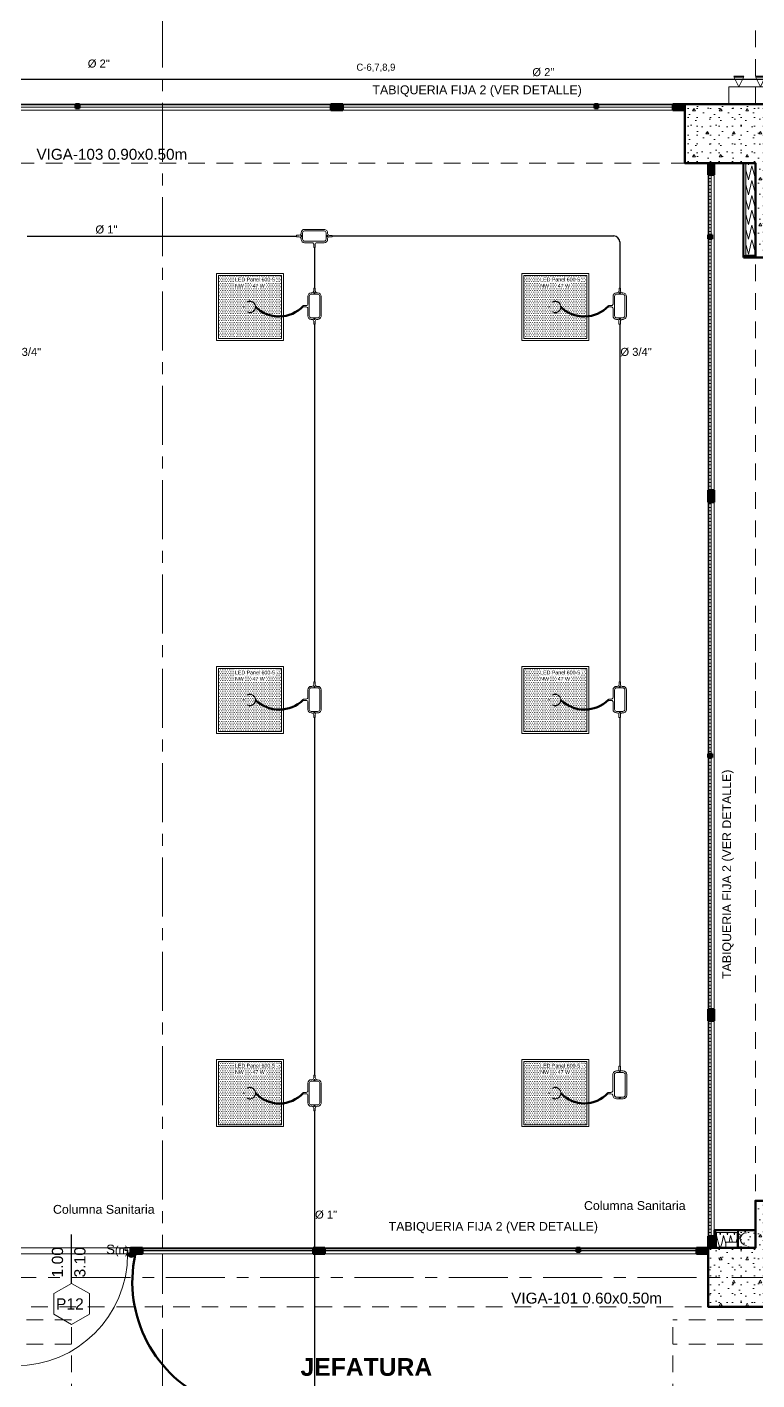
# Model space of a CAD drawing. Header units: inches. Extents: x -38 to 5698, y -33 to 92.
# Drawn here: x 315.39 to 321.58, y 6.58 to 18.05 of the extents above; entities that cross this region are included whole.
import ezdxf
from ezdxf.lldxf.tags import DXFTag

# ---------------------------------------------------------------- set-up
doc = ezdxf.new("R2010")
doc.units = ezdxf.units.IN
doc.header["$MEASUREMENT"] = 0
doc.set_wipeout_variables(frame=1)
for name, pattern in [('CONTINUA', [0]), ('DASHED', [0.75, 0.5, -0.25]), ('Hidden Line', [0.195611, 0.141111, -0.0545]), ('Línea Oculta', [0.195611, 0.141111, -0.0545]), ('Punto & Raya', [0.65, 0.5, -0.075, 0, -0.075]), ('Rayas', [0.282222, 0.141111, -0.141111]), ('Wipeout_Contour', [1, 0, -1])]:
    doc.linetypes.add(name, pattern=pattern)
for name, color, linetype, lineweight in [('00 IE CKTO ILUMINACION', 3, 'Continuous', 50), ('00 IE CKTO TOMAS', 111, 'Rayas', 18), ('00_IE_Luminarias', 6, 'Continuous', 30), ('ALUMBRADO_CONDUIT', 30, 'CONDUIT1', 30), ('Bancas', 1, 'Continuous', 13), ('Cable Alumbrado', 150, 'Continuous', 30), ('CABLEADO EXT.', 3, 'PVCSUBT', 30), ('Luminarias', 5, 'Continuous', 20), ('pulsador', 4, 'Continuous', 40), ('Simb_Alumbrado', 140, 'CONTINUA', 30)]:
    doc.layers.add(name, color=color, linetype=linetype, lineweight=lineweight)
for name, color, linetype in [('02 _ ARQ _ ALB _ Ejes Generales', 7, 'Continuous'), ('02 _ ARQ _ ALB _ Muros Interiores', 7, 'Continuous'), ('02 _ ARQ _ ZON _ Espacio.3D', 7, 'Continuous'), ('08 _ STR _ EXT _ 06 Columnas', 7, 'Continuous'), ('08 _ STR _ EXT _ 08 Placas Inclinadas', 7, 'Continuous'), ('08 _ STR _ EXT _ 09 Vigas', 7, 'Continuous'), ('1TEXT', 8, 'Continuous'), ('Acabado - Muros', 7, 'Continuous'), ('Estructura - 04 MURO', 7, 'Continuous'), ('Estructura - Carga', 7, 'Continuous'), ('Marcador - Secciones', 251, 'Continuous'), ('MEP - HVAC', 7, 'Continuous'), ('Notas - Etiquetas', 251, 'Continuous')]:
    doc.layers.add(name, color=color, linetype=linetype)
doc.styles.add('Annotative', font='arial.ttf')
doc.styles.add('Arial', font='arial.ttf')
doc.styles.add('Estilo_Generado_1', font='swisseb.ttf')
doc.styles.add('Estilo_Generado_4', font='swisse.ttf')
doc.styles.add('{18b73a54-fa43-428c-adcb-c1c7bbdf2c84}', font='Simplex.shx')
tags = doc.linetypes.add('CONDUIT', pattern='A,1.5,-0.210535,["con",{18b73a54-fa43-428c-adcb-c1c7bbdf2c84},S=0.2,R=0,X=0,Y=-0.065594],-0.702384', length=2.412919).pattern_tags.tags
tags[6] = DXFTag(74, 10)
tags = doc.linetypes.add('CONDUIT1', pattern='A,1,-0.19772,["con",{18b73a54-fa43-428c-adcb-c1c7bbdf2c84},S=0.2,R=0,X=0,Y=-0.065594],-0.593642', length=1.791362).pattern_tags.tags
tags[6] = DXFTag(74, 10)
tags = doc.linetypes.add('PVCSUBT', pattern='A,0.6,-0.3,0.6,-0.075691,["PVC",Standard,S=0.2,R=0,X=0,Y=-0.093724],-0.621005', length=2.196696).pattern_tags.tags
tags[10] = DXFTag(74, 10)
pattern_1 = [(0, (277.50004, 6e-09), (0, 0.3897114), [0.024375, -0.200625]), (0, (277.61254, 0.19486), (0, 0.3897114), [0.024375, -0.200625]), (60, (277.50004, 6e-09), (-0.3375, 0.1948557), [0.024375, -0.200625]), (60, (277.72504, 6e-09), (-0.3375, 0.1948557), [0.024375, -0.200625]), (120, (277.5244, 6e-09), (0.3375, 0.1948557), [0.024375, -0.200625]), (120, (277.7494, 6e-09), (0.3375, 0.1948557), [0.024375, -0.200625]), (0, (277.50004, 0.0375), (0, 0.075), [0, -0.075, 0, -0.1125]), (45, (277.53754, 0.0375), (-0.05303301, 0.05303301), [0, -0.05625, 0, -0.09375])]
pattern_2 = [(0, (277.500038, 6e-09), (0, 0.030000001), [])]

# ---------------------------------------------------------------- blocks, each defined once
blk = doc.blocks.new('*X333', base_point=(2412.177, 0))
at = {"layer": 'Estructura - 04 MURO', "color": 9, "linetype": 'Continuous', "lineweight": 5}
for p, q in [((2456.17, 16.2), (2456.186, 16.139)), ((2456.193, 16.146), (2456.206, 16.2)), ((2456.23, 16.2), (2456.234, 16.186))]:
    blk.add_line(p, q, dxfattribs=at)
blk = doc.blocks.new('*X334', base_point=(2412.177, 0))
at = {"layer": 'Estructura - 04 MURO', "color": 9, "linetype": 'Continuous', "lineweight": 5}
for p, q in [((2456.234, 16.186), (2456.247, 16.136)), ((2456.186, 16.139), (2456.189, 16.128)), ((2456.189, 16.128), (2456.193, 16.146)), ((2456.217, 16.122), (2456.218, 16.12)), ((2456.217, 16.12), (2456.217, 16.122))]:
    blk.add_line(p, q, dxfattribs=at)
blk = doc.blocks.new('*X335', base_point=(2412.177, 0))
at = {"layer": 'Estructura - 04 MURO', "color": 9, "linetype": 'Continuous', "lineweight": 5}
for p, q in [((2456.185, 16.9), (2456.189, 16.884)), ((2456.189, 16.884), (2456.193, 16.9)), ((2456.189, 16.758), (2456.217, 16.878)), ((2456.217, 16.878), (2456.247, 16.766)), ((2456.245, 16.9), (2456.247, 16.892)), ((2456.167, 16.841), (2456.189, 16.758)), ((2456.189, 16.632), (2456.217, 16.752)), ((2456.217, 16.752), (2456.247, 16.64)), ((2456.167, 16.715), (2456.189, 16.632)), ((2456.167, 16.589), (2456.189, 16.506)), ((2456.189, 16.506), (2456.217, 16.626)), ((2456.217, 16.626), (2456.247, 16.514)), ((2456.167, 16.463), (2456.189, 16.38)), ((2456.189, 16.38), (2456.217, 16.5)), ((2456.217, 16.5), (2456.247, 16.388)), ((2456.167, 16.337), (2456.189, 16.254)), ((2456.189, 16.254), (2456.217, 16.374)), ((2456.217, 16.374), (2456.247, 16.262)), ((2456.167, 16.211), (2456.17, 16.2)), ((2456.206, 16.2), (2456.217, 16.248)), ((2456.217, 16.248), (2456.23, 16.2))]:
    blk.add_line(p, q, dxfattribs=at)
blk = doc.blocks.new('*X345', base_point=(2412.177, 0))
at = {"layer": 'Estructura - 04 MURO', "color": 9, "linetype": 'Continuous', "lineweight": 5}
for p, q in [((2455.917, 7.806), (2455.932, 7.75)), ((2455.917, 7.806), (2455.917, 7.806)), ((2455.964, 7.75), (2455.97, 7.777)), ((2455.99, 7.757), (2455.992, 7.75))]:
    blk.add_line(p, q, dxfattribs=at)
blk = doc.blocks.new('*X346', base_point=(2412.177, 0))
at = {"layer": 'Estructura - 04 MURO', "color": 9, "linetype": 'Continuous', "lineweight": 5}
for p, q in [((2456.004, 7.83), (2456.009, 7.812)), ((2456.009, 7.812), (2456.013, 7.83)), ((2456.024, 7.75), (2456.037, 7.806)), ((2456.037, 7.806), (2456.052, 7.75)), ((2456.064, 7.83), (2456.069, 7.812)), ((2456.069, 7.812), (2456.073, 7.83)), ((2456.084, 7.75), (2456.097, 7.806))]:
    blk.add_line(p, q, dxfattribs=at)
blk = doc.blocks.new('*X347', base_point=(2412.177, 0))
at = {"layer": 'Estructura - 04 MURO', "color": 9, "linetype": 'Continuous', "lineweight": 5}
for p, q in [((2455.944, 7.83), (2455.949, 7.812)), ((2455.949, 7.812), (2455.953, 7.83)), ((2455.97, 7.777), (2455.977, 7.806)), ((2455.977, 7.806), (2455.99, 7.757))]:
    blk.add_line(p, q, dxfattribs=at)
blk = doc.blocks.new('*X348', base_point=(2412.177, 0))
at = {"layer": 'Estructura - 04 MURO', "color": 9, "linetype": 'Continuous', "lineweight": 5}
for p, q in [((2455.932, 7.75), (2455.945, 7.7)), ((2455.952, 7.7), (2455.964, 7.75)), ((2455.992, 7.75), (2455.997, 7.731))]:
    blk.add_line(p, q, dxfattribs=at)
blk = doc.blocks.new('*U270')
at = {"layer": 'Luminarias', "linetype": 'DASHED', "lineweight": 0, "ltscale": 0.05}
blk.add_lwpolyline([(0, -0.005), (0, 0.005)], dxfattribs=at)
blk = doc.blocks.new('*U271')
at = {"color": 0, "linetype": 'ByBlock', "lineweight": -2, "transparency": 16777216}
for p, rotation in [((-0.05, 0), 90), ((0, -0.05), 180), ((0.05, 0), 269.9999999999999)]:
    blk.add_blockref('*U270', p, dxfattribs=dict(at, rotation=rotation))
blk.add_blockref('*U270', (0, 0.05), dxfattribs=at)
blk = doc.blocks.new('PANEL LED 50W')
at = {"layer": 'Luminarias'}
h = blk.add_hatch(dxfattribs=at)
h.set_pattern_fill('DOTS', color=4, scale=0.009097)
h.set_pattern_definition([(0, (0, -2e-14), (0.0072206, 0.01444116), [0, -0.01444116])])
h.paths.add_polyline_path([(-0.257, -0.257), (0.257, -0.257), (0.257, 0.257), (-0.257, 0.257)])
h.paths.add_polyline_path([(-0.13, 0.097), (0.185, 0.097), (0.185, 0.247), (-0.13, 0.247)], flags=24)
at = {"layer": 'Luminarias', "color": 4, "lineweight": 0}
for points in [[(-0.273, 0.273), (0.273, 0.273), (0.273, -0.273), (-0.273, -0.273)], [(-0.257, -0.257), (0.257, -0.257), (0.257, 0.257), (-0.257, 0.257)]]:
    blk.add_lwpolyline(points, close=True, dxfattribs=at)
at = {"layer": 'Luminarias', "color": 4, "linetype": 'DASHED', "lineweight": 0, "ltscale": 0.01}
blk.add_circle((0, 0), 0.0455, dxfattribs=at)
at = {"color": 4}
blk.add_blockref('*U271', (0, 0), dxfattribs=at)
at = {"layer": 'Luminarias', "color": 4, "insert": (-0.122, 0.239), "char_height": 0.03093, "width": 0.38285, "attachment_point": 1}
blk.add_mtext('{\\Ftxt|c0;LED Panel 600-5 - NW      47 W}', dxfattribs=at)
blk = doc.blocks.new('lumin 47')
at = {"layer": 'ALUMBRADO_CONDUIT', "xscale": 1.041283452965173, "yscale": 1.041283452965173, "zscale": 1.041283452965173}
blk.add_blockref('PANEL LED 50W', (-76.251, 24.243), dxfattribs=at)
blk = doc.blocks.new('oval t')
at = {"layer": 'Simb_Alumbrado', "lineweight": 13}
blk.add_lwpolyline([(0.0141, 0.0102, -0.414214), (0.0041, 0.0202), (0.0041, 0.0416), (-0.0056, 0.0416), (-0.0056, 0.0202, -0.414214), (-0.0156, 0.0102), (-0.0659, 0.0102, 0.414214), (-0.0899, -0.0138), (-0.0899, -0.0183, -0.414214), (-0.1019, -0.0303), (-0.1213, -0.0303), (-0.1213, -0.04), (-0.1016, -0.04, -0.451917), (-0.0897, -0.0535, 0.451917), (-0.0659, -0.0805), (0.0659, -0.0805, 0.414214), (0.0899, -0.0566), (0.0899, -0.0512, -0.398753), (0.1019, -0.0401), (0.1213, -0.0401), (0.1213, -0.0304), (0.1019, -0.0304, -0.368669), (0.0899, -0.0176), (0.0899, -0.0138, 0.414214), (0.0659, 0.0102), (0.0141, 0.0102)], format="xyb", dxfattribs=at)
blk.add_lwpolyline([(-0.0659, 0), (0.0659, 0, -0.414214), (0.0797, -0.0138), (0.0797, -0.0566, -0.414214), (0.0659, -0.0703), (-0.0659, -0.0703, -0.414214), (-0.0797, -0.0566), (-0.0797, -0.0138, -0.414214)], format="xyb", close=True, dxfattribs=at)
for points in [[(-0.0911, -0.0352), (-0.0828, -0.0352)], [(-0.0869, -0.031), (-0.0869, -0.0394)], [(0.0837, -0.0352), (0.0921, -0.0352)], [(0.0879, -0.031), (0.0879, -0.0394)]]:
    blk.add_lwpolyline(points, dxfattribs=at)
for centre in [(-0.0869, -0.0352), (0.0879, -0.0352)]:
    blk.add_circle(centre, 0.00419, dxfattribs=at)
blk = doc.blocks.new('CAJA OVAL TIPO L')
at = {"layer": 'Simb_Alumbrado', "lineweight": 13}
blk.add_lwpolyline([(-0.0491, -0.079), (-0.0491, -0.0343, -0.380413), (-0.0258, -0.0088), (-0.0258, -0.0088, 0.341426), (-0.0164, 0.0033), (-0.0164, 0.0236), (-0.0063, 0.0236), (-0.0063, 0.0033, 0.414214), (0.0063, -0.0092), (0.1138, -0.0092, -0.414214), (0.1388, -0.0343), (0.1388, -0.0382, 0.414214), (0.1513, -0.0508), (0.1716, -0.0508), (0.1716, -0.0609), (0.1513, -0.0609, 0.414214), (0.1388, -0.0734), (0.1388, -0.079, -0.414214), (0.1138, -0.104), (-0.0241, -0.104, -0.414214), (-0.0491, -0.079, 0.414214)], format="xyb", dxfattribs=at)
for points in [[(-0.0483, -0.0558), (-0.0395, -0.0558)], [(-0.0439, -0.0514), (-0.0439, -0.0602)], [(0.1323, -0.0558), (0.1411, -0.0558)], [(0.1367, -0.0514), (0.1367, -0.0602)]]:
    blk.add_lwpolyline(points, dxfattribs=at)
blk.add_lwpolyline([(-0.0241, -0.0199), (0.1138, -0.0199, -0.414214), (0.1282, -0.0343), (0.1282, -0.079, -0.414214), (0.1138, -0.0934), (-0.0241, -0.0934, -0.414214), (-0.0384, -0.079), (-0.0384, -0.0343, -0.414214)], format="xyb", close=True, dxfattribs=at)
for centre in [(-0.0439, -0.0558), (0.1367, -0.0558)]:
    blk.add_circle(centre, 0.00438, dxfattribs=at)
blk = doc.blocks.new('ii3t')
at = {"layer": 'Simb_Alumbrado', "lineweight": 5}
h = blk.add_hatch(color=3, dxfattribs=at)
edge = h.paths.add_edge_path()
edge.add_arc((0, 0), 0.0164, 0, 360)
blk.add_circle((0, 0), 0.0164, dxfattribs=at)
blk = doc.blocks.new('luz de emergencia')
at = {"color": 5, "lineweight": 40}
for p, q in [((164.149, 48.937, 0), (164.233, 48.937, 0)), ((164.331, 48.937, 0), (164.415, 48.937, 0))]:
    blk.add_line(p, q, dxfattribs=at)
at = {"layer": '00_IE_Luminarias', "color": 5, "linetype": 'Continuous', "lineweight": 13}
for p, q in [((164.191, 49.021, 0), (164.149, 48.937, 0)), ((164.233, 48.937, 0), (164.191, 49.021, 0)), ((164.373, 49.021, 0), (164.331, 48.937, 0)), ((164.415, 48.937, 0), (164.373, 49.021, 0))]:
    blk.add_line(p, q, dxfattribs=at)
at = {"layer": '00_IE_Luminarias', "color": 5, "linetype": 'Continuous', "lineweight": 13, "elevation": 0}
blk.add_lwpolyline([(164.457, 49.021), (164.107, 49.021), (164.107, 49.167), (164.457, 49.167)], close=True, dxfattribs=at)

msp = doc.modelspace()

# ---------------------------------------------------------------- hatches: boundary and pattern name
at = {"layer": '08 _ STR _ EXT _ 06 Columnas', "linetype": 'Continuous', "lineweight": 9}
h = msp.add_hatch(dxfattribs=at)
h.set_pattern_fill('HORMIGÓN_EN_MASA_0002', style=0, pattern_type=2)
h.set_pattern_definition(pattern_1)
h.paths.add_polyline_path([(320.97, 17.4), (320.97, 16.9), (321.57, 16.9), (321.57, 16.1), (322.07, 16.1), (322.07, 17.4)])
h = msp.add_hatch(dxfattribs=at)
h.set_pattern_fill('HORMIGÓN_EN_MASA_0002', style=0, pattern_type=2)
h.set_pattern_definition(pattern_1)
h.paths.add_polyline_path([(321.57, 7.7), (321.17, 7.7), (321.17, 7.2), (321.87, 7.2), (321.87, 7.35), (322.07, 7.35), (322.07, 8.1), (321.57, 8.1)])
at = {"layer": 'Estructura - 04 MURO', "linetype": 'Continuous', "lineweight": 9}
for points in [[(321.47, 16.9), (321.47, 16.12), (321.49, 16.12), (321.49, 16.9)], [(321.49, 16.12), (321.47, 16.12), (321.47, 16.1)], [(321.49, 16.12), (321.47, 16.1), (321.49, 16.1)], [(321.49, 16.1), (321.57, 16.1), (321.57, 16.12), (321.49, 16.12)], [(321.24, 7.83), (321.22, 7.85), (321.22, 7.83)], [(321.24, 7.85), (321.22, 7.85), (321.24, 7.83)], [(321.22, 7.83), (321.22, 7.7), (321.24, 7.7), (321.24, 7.83)], [(321.24, 7.83), (321.42, 7.83), (321.42, 7.85), (321.24, 7.85)]]:
    msp.add_hatch(color=252, dxfattribs=at).paths.add_polyline_path(points)
at = {"layer": 'Estructura - Carga', "linetype": 'Continuous', "lineweight": 13}
h = msp.add_hatch(dxfattribs=at)
h.set_pattern_fill('HORMIGÓN_ARMADO_0002', color=251, style=0, pattern_type=2)
h.set_pattern_definition([(0, (277.50004, 6e-09), (0, 0.3117692), [0.03, -0.15]), (0, (277.59004, 0.1559), (0, 0.3117692), [0.03, -0.15]), (60, (277.50004, 6e-09), (-0.27, 0.1558846), [0.03, -0.15]), (60, (277.68004, 6e-09), (-0.27, 0.1558846), [0.03, -0.15]), (120, (277.53004, 6e-09), (0.27, 0.1558846), [0.03, -0.15]), (120, (277.71004, 6e-09), (0.27, 0.1558846), [0.03, -0.15]), (0, (277.50004, 0.03), (0, 0.06), [0, -0.06, 0, -0.09]), (45, (277.53004, 0.03), (-0.04242641, 0.04242641), [0, -0.045, 0, -0.075])])
h.paths.add_polyline_path([(321.42, 7.85), (321.42, 7.83), (321.42, 7.7), (321.57, 7.7), (321.57, 7.85)])

# ---------------------------------------------------------------- linework, layer by layer
at = {"layer": '02 _ ARQ _ ALB _ Ejes Generales', "color": 251, "linetype": 'Punto & Raya', "lineweight": 13}
msp.add_line((333.07, 7.45), (282.345, 7.45), dxfattribs=at)
at = {"layer": '02 _ ARQ _ ALB _ Muros Interiores', "color": 152, "linetype": 'Continuous', "lineweight": 25}
msp.add_line((315.77, 7.4), (315.77, 7.813), dxfattribs=at)
at = {"layer": '02 _ ARQ _ ALB _ Muros Interiores', "color": 165, "linetype": 'Continuous', "lineweight": 25}
for p, q in [((316.22, 7.7), (316.22, 7.68)), ((316.27, 7.7), (316.22, 7.7)), ((316.27, 7.65), (316.27, 7.7)), ((316.22, 7.68), (316.245, 7.68)), ((316.245, 7.68), (316.245, 7.65)), ((316.245, 7.65), (316.27, 7.65))]:
    msp.add_line(p, q, dxfattribs=at)
at = {"layer": '02 _ ARQ _ ALB _ Muros Interiores', "color": 7, "linetype": 'Continuous', "lineweight": 80}
msp.add_line((316.27, 7.7), (316.27, 7.65), dxfattribs=at)
at = {"layer": '02 _ ARQ _ ALB _ Muros Interiores', "color": 251, "linetype": 'Continuous', "lineweight": 13, "flags": 128}
msp.add_lwpolyline([(315.77, 7.05), (315.922, 7.138), (315.922, 7.313), (315.77, 7.4), (315.618, 7.313), (315.618, 7.138)], close=True, dxfattribs=at)
at = {"layer": '02 _ ARQ _ ALB _ Muros Interiores', "color": 175, "linetype": 'Continuous', "lineweight": 15}
msp.add_arc((315.295, 7.65), 0.95, 270, 0, dxfattribs=at)
at = {"layer": '02 _ ARQ _ ZON _ Espacio.3D', "color": 254, "linetype": 'Continuous', "lineweight": 0, "flags": 128}
msp.add_lwpolyline([(307.57, 8.1), (308.07, 8.1), (308.07, 7.7), (308.47, 7.7), (308.47, 7.35), (314.37, 7.35), (314.37, 7.7), (314.57, 7.7), (314.57, 8.1), (315.07, 8.1), (315.07, 7.7), (321.17, 7.7), (321.17, 16.9), (320.97, 16.9), (320.97, 17.4), (315.07, 17.35), (315.07, 16.5), (314.57, 16.5), (314.57, 17.15), (308.07, 17.15), (308.07, 16.5), (307.57, 16.5)], dxfattribs=at)
for points in [[(321.57, 16.9), (321.22, 16.9), (321.22, 7.7), (321.57, 7.7), (321.57, 8.1), (322.07, 8.1), (322.07, 7.35), (328.17, 7.35), (328.17, 7.7), (328.57, 7.7), (328.57, 8.1), (328.92, 8.1), (328.92, 11.45), (323.12, 11.45), (323.12, 16.1), (321.57, 16.1)], [(315.27, 7.2), (314.77, 7.2), (314.77, 6.165), (315.795, 6.165), (315.795, 4.32), (320.855, 4.32), (320.855, 6.165), (321.87, 6.165), (321.87, 7.2), (321.17, 7.2), (321.17, 7.65), (315.27, 7.65)]]:
    msp.add_lwpolyline(points, close=True, dxfattribs=at)
at = {"layer": '08 _ STR _ EXT _ 06 Columnas', "color": 7, "linetype": 'Continuous', "lineweight": 60, "flags": 128}
msp.add_lwpolyline([(320.97, 17.4), (322.07, 17.4), (322.07, 16.1), (321.57, 16.1), (321.57, 16.9), (320.97, 16.9)], close=True, dxfattribs=at)
at = {"layer": '08 _ STR _ EXT _ 06 Columnas', "color": 7, "linetype": 'Continuous', "lineweight": 80, "flags": 128}
msp.add_lwpolyline([(322.07, 8.1), (321.57, 8.1), (321.57, 7.7), (321.17, 7.7), (321.17, 7.2), (321.87, 7.2)], dxfattribs=at)
at = {"layer": '08 _ STR _ EXT _ 08 Placas Inclinadas', "color": 251, "linetype": 'Línea Oculta', "lineweight": 13}
for p, q in [((315.77, 6.883), (314.77, 6.883)), ((321.87, 6.883), (320.87, 6.883))]:
    msp.add_line(p, q, dxfattribs=at)
at = {"layer": '08 _ STR _ EXT _ 08 Placas Inclinadas', "color": 251, "linetype": 'Línea Oculta', "lineweight": 13, "flags": 128}
for points in [[(315.77, 7.09), (314.77, 7.09)], [(315.77, 6.165), (315.77, 7.09)], [(321.87, 7.09), (320.87, 7.09)], [(320.87, 6.165), (320.87, 7.09)]]:
    msp.add_lwpolyline(points, dxfattribs=at)
at = {"layer": '08 _ STR _ EXT _ 09 Vigas', "color": 251, "linetype": 'Hidden Line', "lineweight": 13}
for p, q in [((321.57, 17.4), (321.57, 29.7)), ((315.07, 16.9), (321.57, 16.9)), ((321.57, 7.7), (321.57, 16.9)), ((315.07, 7.7), (321.57, 7.7)), ((329.07, 7.2), (286.57, 7.2))]:
    msp.add_line(p, q, dxfattribs=at)
at = {"layer": 'Acabado - Muros', "color": 7, "linetype": 'Continuous', "lineweight": 60}
for p, q in [((320.97, 17.4), (320.97, 17.35)), ((321.22, 16.9), (321.17, 16.9)), ((316.27, 7.7), (316.27, 7.65)), ((321.22, 7.7), (321.17, 7.7)), ((321.17, 7.7), (321.17, 7.65))]:
    msp.add_line(p, q, dxfattribs=at)
at = {"layer": 'ALUMBRADO_CONDUIT', "color": 30, "lineweight": 30, "ltscale": 0.4, "true_color": 0xf26722}
for p, q in [((313.81, 17.612), (321.767, 17.612)), ((315.392, 16.281), (317.677, 16.281)), ((317.83, 16.185), (317.83, 15.839)), ((317.981, 16.282), (320.369, 16.282)), ((320.419, 16.232), (320.419, 15.839)), ((317.83, 15.535), (317.83, 12.502)), ((320.419, 15.535), (320.419, 12.503)), ((317.83, 12.198), (317.83, 9.166)), ((320.419, 12.198), (320.419, 9.242))]:
    msp.add_line(p, q, dxfattribs=at)
msp.add_arc((320.369, 16.232), 0.05, 0, 90, dxfattribs=at)
at = {"layer": 'CABLEADO EXT.', "color": 3, "lineweight": 80}
for centre, radius, start, end in [((317.529, 15.883), 0.284, 225.6346, 316.2036), ((320.118, 15.883), 0.284, 225.6346, 316.2036), ((317.531, 12.554), 0.289, 226.0045, 314.7818), ((320.12, 12.554), 0.289, 226.0045, 314.7818), ((317.532, 9.201), 0.276, 223.1015, 317.0292), ((320.119, 9.198), 0.272, 222.7605, 317.3714)]:
    msp.add_arc(centre, radius, start, end, dxfattribs=at)
at = {"layer": 'Estructura - 04 MURO', "color": 143, "linetype": 'Continuous', "lineweight": 5}
for p, q in [((321.49, 16.9), (321.49, 16.2)), ((321.49, 16.2), (321.49, 16.12)), ((321.49, 16.12), (321.57, 16.12)), ((321.42, 7.83), (321.24, 7.83)), ((321.24, 7.83), (321.24, 7.7))]:
    msp.add_line(p, q, dxfattribs=at)
at = {"layer": 'Estructura - 04 MURO', "color": 7, "linetype": 'Continuous', "lineweight": 40, "flags": 128}
for points in [[(321.47, 16.1), (321.47, 16.9)], [(321.47, 16.1), (321.57, 16.1)], [(321.42, 7.85), (321.22, 7.85)], [(321.42, 7.85), (321.42, 7.83)], [(321.22, 7.7), (321.24, 7.7)]]:
    msp.add_lwpolyline(points, dxfattribs=at)
at = {"layer": 'Estructura - 04 MURO', "color": 143, "linetype": 'Continuous', "lineweight": 5, "flags": 128}
for points in [[(321.24, 7.7), (321.32, 7.7)], [(321.32, 7.75), (321.42, 7.75)], [(321.32, 7.7), (321.32, 7.75)]]:
    msp.add_lwpolyline(points, dxfattribs=at)
at = {"layer": 'Estructura - Carga', "color": 7, "linetype": 'Continuous', "lineweight": 80, "flags": 128}
msp.add_lwpolyline([(321.42, 7.83), (321.42, 7.7), (321.57, 7.7), (321.57, 7.85), (321.42, 7.85)], dxfattribs=at)
at = {"layer": 'MEP - HVAC', "color": 7, "linetype": 'Continuous', "lineweight": 13, "flags": 128}
msp.add_lwpolyline([(321.495, 7.721, -1), (321.495, 7.829, -1)], format="xyb", dxfattribs=at)

# ---------------------------------------------------------------- block references
for p in [(393.534, -8.563), (396.123, -8.563), (393.534, -11.896), (396.123, -11.896), (393.534, -15.23), (396.123, -15.23)]:
    msp.add_blockref('lumin 47', p)
at = {"layer": 'ALUMBRADO_CONDUIT', "linetype": 'CONDUIT', "lineweight": 30, "xscale": 1.253906979044094, "yscale": 1.253906979044094, "zscale": 1.253906979044094, "rotation": 90}
msp.add_blockref('CAJA OVAL TIPO L', (320.349, 9.027), dxfattribs=at)
at = {"layer": 'Bancas', "color": 252, "true_color": 0x939598, "xscale": 1.253906979044094, "yscale": 1.253906979044094, "zscale": 1.253906979044094}
for p, rotation in [((317.829, 16.237), 180), ((317.786, 15.687), 90), ((320.375, 15.687), 90), ((317.786, 12.35), 90), ((320.375, 12.35), 90), ((317.786, 9.014), 90)]:
    msp.add_blockref('oval t', p, dxfattribs=dict(at, rotation=rotation))
at = {"layer": 'Cable Alumbrado', "lineweight": 0, "xscale": 1.404578189384958, "yscale": 1.404578189384958, "zscale": 1.404578189384958}
msp.add_blockref('ii3t', (316.275, 7.643), dxfattribs=at)
at = {"layer": 'Estructura - 04 MURO', "color": 7, "lineweight": 80}
for name in ['*X335', '*X333', '*X334', '*X345', '*X347', '*X346', '*X348']:
    msp.add_blockref(name, (277.5, 0), dxfattribs=at)
at = {"layer": 'pulsador', "color": 4, "lineweight": 40, "rotation": 180}
msp.add_blockref('luz de emergencia', (485.803, 66.567, 0), dxfattribs=at)

# ---------------------------------------------------------------- texts
at = {"layer": '00 IE CKTO ILUMINACION', "color": 3, "linetype": 'CONTINUA', "lineweight": 15}
msp.add_text('C-6,7,8,9', height=0.06, dxfattribs=at).set_placement((318.186, 17.683))
at = {"layer": '00 IE CKTO TOMAS', "insert": (316.063, 7.628), "char_height": 0.08, "width": 0.76804, "attachment_point": 7, "style": 'Annotative'}
msp.add_mtext('S{\\H0.84375x;(n)}', dxfattribs=at)
at = {"layer": '02 _ ARQ _ ALB _ Muros Interiores', "color": 251, "lineweight": 25, "char_height": 0.095, "attachment_point": 7, "rotation": 90, "style": 'Estilo_Generado_4'}
for s, insert in [('\\A1;{\\pql;\\pt0;\\fSwis721 Ex BT|b0|i0|c0|p34;1.00\\fSwis721 Ex BT|b0|i0|c0|p34;\\A1{\\H.66x;\\S^  ;}\\fSwis721 Ex BT|b0|i0|c0|p34;\\fSwis721 Ex BT|b0|i0|c0|p34;}', (315.725, 7.45)), ('\\A1;{\\pql;\\pt0;\\fSwis721 Ex BT|b0|i0|c0|p34;3.10\\fSwis721 Ex BT|b0|i0|c0|p34;\\A1{\\H.66x;\\S^  ;}\\fSwis721 Ex BT|b0|i0|c0|p34;\\fSwis721 Ex BT|b0|i0|c0|p34;}', (315.915, 7.45))]:
    msp.add_mtext(s, dxfattribs=dict(at, insert=insert))
at = {"layer": '02 _ ARQ _ ALB _ Muros Interiores', "color": 251, "lineweight": 25, "insert": (315.637, 7.178), "char_height": 0.095, "attachment_point": 7, "style": 'Estilo_Generado_4'}
msp.add_mtext('\\A1;{\\pql;\\pt0;\\fSwis721 Ex BT|b0|i0|c0|p34;P12\\fSwis721 Ex BT|b0|i0|c0|p34;\\fSwis721 Ex BT|b0|i0|c0|p34;\\fSwis721 Ex BT|b0|i0|c0|p34;}', dxfattribs=at)
at = {"layer": '02 _ ARQ _ ZON _ Espacio.3D', "color": 252, "lineweight": 25, "insert": (318.27, 6.766), "char_height": 0.15, "attachment_point": 2, "style": 'Estilo_Generado_1'}
msp.add_mtext('\\A1;{\\pqc;\\pt0;\\fSwis721 Ex BT|b1|i0|c0|p34;JEFATURA}', dxfattribs=at)
at = {"layer": '1TEXT', "color": 50, "linetype": 'Continuous', "style": 'Arial'}
for s, p in [('%%C 2"', (315.907, 17.71)), ('%%C 2"', (319.678, 17.637)), ('%%C 1"', (315.972, 16.303)), ('%%C 3/4"', (315.246, 15.265)), ('%%C 3/4"', (320.425, 15.265)), ('%%C 1"', (317.835, 7.949))]:
    msp.add_text(s, height=0.0679, rotation=0, dxfattribs=at).set_placement(p)
at = {"layer": 'Notas - Etiquetas', "color": 8, "linetype": 'Continuous', "lineweight": 13, "char_height": 0.075, "attachment_point": 4, "style": 'Estilo_Generado_4'}
for insert, rotation in [((318.322, 17.51), 359.9999), ((321.338, 9.981), 90), ((318.459, 7.872), 359.9999)]:
    msp.add_mtext('\\A1;{\\pql;\\fSwis721 Ex BT|b0|i0|c0|p34;TABIQUERIA FIJA 2 (VER DETALLE)\\fSwis721 Ex BT|b0|i0|c0|p34; }', dxfattribs=dict(at, insert=insert, rotation=rotation))
at = {"layer": 'Notas - Etiquetas', "color": 8, "linetype": 'Continuous', "lineweight": 13, "char_height": 0.0925, "attachment_point": 7, "style": 'Estilo_Generado_4'}
for s, insert in [('\\A1;{\\pql;\\fSwis721 Ex BT|b0|i0|c0|p34;VIGA-103\\fSwis721 Ex BT|b0|i0|c0|p34; \\fSwis721 Ex BT|b0|i0|c0|p34;0.90\\fSwis721 Ex BT|b0|i0|c0|p34;x\\fSwis721 Ex BT|b0|i0|c0|p34;0.50\\fSwis721 Ex BT|b0|i0|c0|p34;m}', (315.472, 16.927)), ('\\A1;{\\pql;\\fSwis721 Ex BT|b0|i0|c0|p34;VIGA-101\\fSwis721 Ex BT|b0|i0|c0|p34; \\fSwis721 Ex BT|b0|i0|c0|p34;0.60\\fSwis721 Ex BT|b0|i0|c0|p34;x\\fSwis721 Ex BT|b0|i0|c0|p34;0.50\\fSwis721 Ex BT|b0|i0|c0|p34;m}', (319.499, 7.227))]:
    msp.add_mtext(s, dxfattribs=dict(at, insert=insert))
at = {"layer": 'Notas - Etiquetas', "color": 8, "linetype": 'Continuous', "lineweight": 35, "char_height": 0.075, "attachment_point": 4, "style": 'Estilo_Generado_4'}
for insert in [(315.612, 8.027), (320.116, 8.059)]:
    msp.add_mtext('\\A1;{\\pql;\\fSwis721 Ex BT|b0|i0|c0|p34;Columna Sanitaria}', dxfattribs=dict(at, insert=insert))

# ---------------------------------------------------------------- next in the draw order: wipeouts: each hides what was drawn before it
at = {"color": 254, "linetype": 'Wipeout_Contour', "lineweight": 0, "ltscale": 14708.667239}
msp.add_wipeout([(315.82, 17.35), (317.97, 17.35), (317.97, 17.4), (315.837, 17.4), (315.837, 17.367), (315.82, 17.367)], dxfattribs=at).dxf.layer = 'Acabado - Muros'
at = {"color": 254, "linetype": 'Wipeout_Contour', "lineweight": 0, "ltscale": 14724.431543}
msp.add_wipeout([(318.07, 17.4), (318.07, 17.35), (320.22, 17.35), (320.22, 17.367), (320.204, 17.367), (320.204, 17.4)], dxfattribs=at).dxf.layer = 'Acabado - Muros'
at = {"color": 254, "linetype": 'Wipeout_Contour', "lineweight": 0, "ltscale": 14735.231731}
msp.add_wipeout([(321.17, 16.258), (321.17, 14.125), (321.22, 14.125), (321.22, 16.275), (321.203, 16.275), (321.203, 16.258)], dxfattribs=at).dxf.layer = 'Acabado - Muros'
at = {"color": 254, "linetype": 'Wipeout_Contour', "lineweight": 0, "ltscale": 14735.118749}
msp.add_wipeout([(321.22, 14.025), (321.17, 14.025), (321.17, 11.891), (321.203, 11.891), (321.203, 11.875), (321.22, 11.875)], dxfattribs=at).dxf.layer = 'Acabado - Muros'
at = {"color": 254, "linetype": 'Wipeout_Contour', "lineweight": 0, "ltscale": 9823.550811}
msp.add_wipeout([(321.17, 7.8), (321.22, 7.8), (321.22, 9.625), (321.17, 9.625)], dxfattribs=at).dxf.layer = 'Acabado - Muros'
at = {"color": 254, "linetype": 'Wipeout_Contour', "lineweight": 0, "ltscale": 14723.224179}
msp.add_wipeout([(317.918, 7.7), (317.918, 7.65), (320.068, 7.65), (320.068, 7.667), (320.052, 7.667), (320.052, 7.7)], dxfattribs=at).dxf.layer = 'Acabado - Muros'

# ---------------------------------------------------------------- next in the draw order: linework, layer by layer
at = {"layer": 'Acabado - Muros', "color": 251, "linetype": 'Continuous', "lineweight": 13, "flags": 128}
for points in [[(321.17, 7.8), (321.17, 9.625)], [(321.22, 7.8), (321.22, 9.625)]]:
    msp.add_lwpolyline(points, dxfattribs=at)

# ---------------------------------------------------------------- next in the draw order: wipeouts: each hides what was drawn before it
at = {"color": 254, "linetype": 'Wipeout_Contour', "lineweight": 0, "ltscale": 14701.067567}
msp.add_wipeout([(315.17, 17.35), (315.82, 17.35), (315.82, 17.367), (315.804, 17.367), (315.804, 17.4), (315.17, 17.4)], dxfattribs=at).dxf.layer = 'Acabado - Muros'
at = {"color": 254, "linetype": 'Wipeout_Contour', "lineweight": 0, "ltscale": 14732.031225}
msp.add_wipeout([(320.22, 17.367), (320.22, 17.35), (320.87, 17.35), (320.87, 17.4), (320.237, 17.4), (320.237, 17.367)], dxfattribs=at).dxf.layer = 'Acabado - Muros'
at = {"color": 254, "linetype": 'Wipeout_Contour', "lineweight": 0, "ltscale": 14735.253078}
msp.add_wipeout([(321.22, 16.8), (321.17, 16.8), (321.17, 16.291), (321.203, 16.291), (321.203, 16.275), (321.22, 16.275)], dxfattribs=at).dxf.layer = 'Acabado - Muros'
at = {"color": 254, "linetype": 'Wipeout_Contour', "lineweight": 0, "ltscale": 14735.086439}
msp.add_wipeout([(321.17, 11.858), (321.17, 9.725), (321.22, 9.725), (321.22, 11.875), (321.203, 11.875), (321.203, 11.858)], dxfattribs=at).dxf.layer = 'Acabado - Muros'
at = {"color": 254, "linetype": 'Wipeout_Contour', "lineweight": 0, "ltscale": 14731.545743}
msp.add_wipeout([(320.068, 7.667), (320.068, 7.65), (321.07, 7.65), (321.07, 7.7), (320.085, 7.7), (320.085, 7.667)], dxfattribs=at).dxf.layer = 'Acabado - Muros'

# ---------------------------------------------------------------- next in the draw order: linework, layer by layer
at = {"layer": 'Acabado - Muros', "color": 251, "linetype": 'Continuous', "lineweight": 13, "flags": 128}
for points in [[(315.804, 17.4), (315.17, 17.4)], [(317.97, 17.35), (315.17, 17.35)], [(317.97, 17.4), (315.837, 17.4)], [(320.204, 17.4), (318.07, 17.4)], [(320.87, 17.35), (318.07, 17.35)], [(320.87, 17.4), (320.237, 17.4)], [(321.17, 16.291), (321.17, 16.8)], [(321.22, 14.125), (321.22, 16.275), (321.22, 16.8)], [(321.17, 14.125), (321.17, 16.258)], [(321.17, 11.891), (321.17, 14.025)], [(321.22, 9.725), (321.22, 11.875), (321.22, 14.025)], [(321.17, 9.725), (321.17, 11.858)], [(320.052, 7.7), (317.918, 7.7)], [(321.07, 7.7), (320.085, 7.7)], [(321.07, 7.65), (317.918, 7.65)]]:
    msp.add_lwpolyline(points, dxfattribs=at)

# ---------------------------------------------------------------- next in the draw order: wipeouts: each hides what was drawn before it
at = {"color": 254, "linetype": 'Wipeout_Contour', "lineweight": 0, "ltscale": 9823.510813}
msp.add_wipeout([(321.175, 9.625), (321.175, 7.8), (321.195, 7.8), (321.195, 9.625)], dxfattribs=at).dxf.layer = 'Acabado - Muros'

# ---------------------------------------------------------------- next in the draw order: hatches: boundary and pattern name
at = {"layer": 'Acabado - Muros', "linetype": 'Continuous', "lineweight": 0}
h = msp.add_hatch(dxfattribs=at)
h.set_pattern_fill('CONTRACHAPADO_0002', color=254, style=0, pattern_type=2)
h.set_pattern_definition(pattern_2)
h.paths.add_polyline_path([(321.175, 9.625), (321.175, 7.8), (321.195, 7.8), (321.195, 9.625)])
msp.add_hatch(color=254, dxfattribs=at).paths.add_polyline_path([(321.17, 7.8), (321.17, 7.7), (321.22, 7.7), (321.22, 7.8)])

# ---------------------------------------------------------------- next in the draw order: linework, layer by layer
at = {"layer": 'Acabado - Muros', "color": 7, "linetype": 'Continuous', "lineweight": 60}
for p, q in [((321.22, 9.625), (321.17, 9.625)), ((321.17, 7.8), (321.17, 7.7)), ((321.22, 7.8), (321.17, 7.8)), ((321.22, 7.8), (321.22, 7.7))]:
    msp.add_line(p, q, dxfattribs=at)
at = {"layer": 'Acabado - Muros', "color": 7, "linetype": 'Continuous', "lineweight": 13, "flags": 128}
msp.add_lwpolyline([(321.175, 9.625), (321.195, 9.625), (321.195, 7.8), (321.175, 7.8)], close=True, dxfattribs=at)
at = {"layer": 'Estructura - 04 MURO', "color": 7, "linetype": 'Continuous', "lineweight": 40}
msp.add_line((321.22, 7.85), (321.22, 7.7), dxfattribs=at)

# ---------------------------------------------------------------- next in the draw order: wipeouts: each hides what was drawn before it
at = {"color": 254, "linetype": 'Wipeout_Contour', "lineweight": 0, "ltscale": 9806.567965}
msp.add_wipeout([(315.837, 17.395), (315.837, 17.375), (317.97, 17.375), (317.97, 17.395)], dxfattribs=at).dxf.layer = 'Acabado - Muros'
at = {"color": 254, "linetype": 'Wipeout_Contour', "lineweight": 0, "ltscale": 9815.50174}
msp.add_wipeout([(318.07, 17.395), (318.07, 17.375), (320.204, 17.375), (320.204, 17.395)], dxfattribs=at).dxf.layer = 'Acabado - Muros'
at = {"color": 254, "linetype": 'Wipeout_Contour', "lineweight": 0, "ltscale": 9823.637178}
msp.add_wipeout([(321.175, 16.258), (321.175, 14.125), (321.195, 14.125), (321.195, 16.258)], dxfattribs=at).dxf.layer = 'Acabado - Muros'
at = {"color": 254, "linetype": 'Wipeout_Contour', "lineweight": 0, "ltscale": 9823.544082}
msp.add_wipeout([(321.175, 11.858), (321.175, 9.725), (321.195, 9.725), (321.195, 11.858)], dxfattribs=at).dxf.layer = 'Acabado - Muros'
at = {"color": 254, "linetype": 'Wipeout_Contour', "lineweight": 0, "ltscale": 9821.06563}
msp.add_wipeout([(320.085, 7.695), (320.085, 7.675), (321.07, 7.675), (321.07, 7.695)], dxfattribs=at).dxf.layer = 'Acabado - Muros'

# ---------------------------------------------------------------- next in the draw order: hatches: boundary and pattern name
at = {"layer": 'Acabado - Muros', "linetype": 'Continuous', "lineweight": 0}
for points in [[(317.97, 17.35), (318.07, 17.35), (318.07, 17.4), (317.97, 17.4)], [(321.22, 9.725), (321.17, 9.725), (321.17, 9.625), (321.22, 9.625)], [(321.07, 7.7), (321.07, 7.65), (321.17, 7.65), (321.17, 7.7)]]:
    msp.add_hatch(color=254, dxfattribs=at).paths.add_polyline_path(points)
h = msp.add_hatch(dxfattribs=at)
h.set_pattern_fill('CONTRACHAPADO_0002', color=254, style=0, pattern_type=2)
h.set_pattern_definition(pattern_2)
h.paths.add_polyline_path([(321.175, 16.258), (321.175, 14.125), (321.195, 14.125), (321.195, 16.258)])
h = msp.add_hatch(dxfattribs=at)
h.set_pattern_fill('CONTRACHAPADO_0002', color=254, style=0, pattern_type=2)
h.set_pattern_definition(pattern_2)
h.paths.add_polyline_path([(321.175, 11.858), (321.175, 9.725), (321.195, 9.725), (321.195, 11.858)])
h = msp.add_hatch(dxfattribs=at)
h.set_pattern_fill('CONTRACHAPADO_0002', color=254, style=0, pattern_type=2)
h.set_pattern_definition(pattern_2)
h.paths.add_polyline_path([(320.085, 7.695), (320.085, 7.675), (321.07, 7.675), (321.07, 7.695)])

# ---------------------------------------------------------------- next in the draw order: linework, layer by layer
at = {"layer": 'Acabado - Muros', "color": 7, "linetype": 'Continuous', "lineweight": 60}
for p, q in [((317.97, 17.4), (317.97, 17.35)), ((318.07, 17.4), (317.97, 17.4)), ((318.07, 17.35), (317.97, 17.35)), ((318.07, 17.4), (318.07, 17.35)), ((321.22, 14.125), (321.17, 14.125)), ((321.17, 9.725), (321.17, 9.625)), ((321.22, 9.725), (321.17, 9.725)), ((321.22, 9.725), (321.22, 9.625)), ((321.07, 7.7), (321.07, 7.65)), ((321.17, 7.7), (321.07, 7.7)), ((321.17, 7.65), (321.07, 7.65))]:
    msp.add_line(p, q, dxfattribs=at)
at = {"layer": 'Acabado - Muros', "color": 7, "linetype": 'Continuous', "lineweight": 13, "flags": 128}
for points in [[(315.837, 17.395), (315.837, 17.375), (317.97, 17.375), (317.97, 17.395)], [(318.07, 17.395), (318.07, 17.375), (320.204, 17.375), (320.204, 17.395)], [(321.175, 16.258), (321.195, 16.258), (321.195, 14.125), (321.175, 14.125)], [(321.175, 11.858), (321.195, 11.858), (321.195, 9.725), (321.175, 9.725)], [(320.085, 7.695), (320.085, 7.675), (321.07, 7.675), (321.07, 7.695)]]:
    msp.add_lwpolyline(points, close=True, dxfattribs=at)
at = {"layer": 'Marcador - Secciones', "color": 251, "linetype": 'Punto & Raya', "lineweight": 13}
msp.add_line((316.542, 46.211), (316.542, 0.888), dxfattribs=at)

# ---------------------------------------------------------------- next in the draw order: wipeouts: each hides what was drawn before it
at = {"color": 254, "linetype": 'Wipeout_Contour', "lineweight": 0, "ltscale": 9800.902127}
msp.add_wipeout([(315.17, 17.395), (315.17, 17.375), (315.804, 17.375), (315.804, 17.395)], dxfattribs=at).dxf.layer = 'Acabado - Muros'
at = {"color": 254, "linetype": 'Wipeout_Contour', "lineweight": 0, "ltscale": 9821.167587}
msp.add_wipeout([(320.237, 17.395), (320.237, 17.375), (320.87, 17.375), (320.87, 17.395)], dxfattribs=at).dxf.layer = 'Acabado - Muros'
at = {"color": 254, "linetype": 'Wipeout_Contour', "lineweight": 0, "ltscale": 9823.671302}
msp.add_wipeout([(321.175, 16.8), (321.175, 16.291), (321.195, 16.291), (321.195, 16.8)], dxfattribs=at).dxf.layer = 'Acabado - Muros'
at = {"color": 254, "linetype": 'Wipeout_Contour', "lineweight": 0, "ltscale": 9823.585981}
msp.add_wipeout([(321.175, 14.025), (321.175, 11.891), (321.195, 11.891), (321.195, 14.025)], dxfattribs=at).dxf.layer = 'Acabado - Muros'
at = {"color": 254, "linetype": 'Wipeout_Contour', "lineweight": 0, "ltscale": 9807.132557}
msp.add_wipeout([(316.37, 7.65), (317.818, 7.65), (317.818, 7.7), (316.37, 7.7)], dxfattribs=at).dxf.layer = 'Acabado - Muros'
at = {"color": 254, "linetype": 'Wipeout_Contour', "lineweight": 0, "ltscale": 9814.695772}
msp.add_wipeout([(317.918, 7.695), (317.918, 7.675), (320.052, 7.675), (320.052, 7.695)], dxfattribs=at).dxf.layer = 'Acabado - Muros'

# ---------------------------------------------------------------- next in the draw order: hatches: boundary and pattern name
at = {"layer": 'Acabado - Muros', "linetype": 'Continuous', "lineweight": 0}
for points in [[(315.804, 17.367), (315.837, 17.367), (315.837, 17.4), (315.804, 17.4)], [(320.204, 17.367), (320.237, 17.367), (320.237, 17.4), (320.204, 17.4)], [(320.87, 17.4), (320.87, 17.35), (320.97, 17.35), (320.97, 17.4)], [(321.17, 16.8), (321.22, 16.8), (321.22, 16.9), (321.17, 16.9)], [(321.203, 16.291), (321.17, 16.291), (321.17, 16.258), (321.203, 16.258)], [(321.22, 14.125), (321.17, 14.125), (321.17, 14.025), (321.22, 14.025)], [(321.203, 11.891), (321.17, 11.891), (321.17, 11.858), (321.203, 11.858)], [(320.052, 7.667), (320.085, 7.667), (320.085, 7.7), (320.052, 7.7)]]:
    msp.add_hatch(color=254, dxfattribs=at).paths.add_polyline_path(points)
h = msp.add_hatch(dxfattribs=at)
h.set_pattern_fill('CONTRACHAPADO_0002', color=254, style=0, pattern_type=2)
h.set_pattern_definition(pattern_2)
h.paths.add_polyline_path([(321.175, 16.8), (321.175, 16.291), (321.195, 16.291), (321.195, 16.8)])
h = msp.add_hatch(dxfattribs=at)
h.set_pattern_fill('CONTRACHAPADO_0002', color=254, style=0, pattern_type=2)
h.set_pattern_definition(pattern_2)
h.paths.add_polyline_path([(321.175, 14.025), (321.175, 11.891), (321.195, 11.891), (321.195, 14.025)])
h = msp.add_hatch(dxfattribs=at)
h.set_pattern_fill('CONTRACHAPADO_0002', color=254, style=0, pattern_type=2)
h.set_pattern_definition(pattern_2)
h.paths.add_polyline_path([(317.918, 7.695), (317.918, 7.675), (320.052, 7.675), (320.052, 7.695)])

# ---------------------------------------------------------------- next in the draw order: linework, layer by layer
at = {"layer": '08 _ STR _ EXT _ 09 Vigas', "color": 251, "linetype": 'Hidden Line', "lineweight": 13}
msp.add_line((287.07, 17.4), (321.57, 17.4), dxfattribs=at)
at = {"layer": 'Acabado - Muros', "color": 7, "linetype": 'Continuous', "lineweight": 60}
for p, q in [((315.804, 17.4), (315.804, 17.367)), ((315.837, 17.4), (315.804, 17.4)), ((315.837, 17.367), (315.804, 17.367)), ((315.837, 17.4), (315.837, 17.367)), ((320.204, 17.4), (320.204, 17.367)), ((320.237, 17.4), (320.204, 17.4)), ((320.237, 17.367), (320.204, 17.367)), ((320.237, 17.4), (320.237, 17.367)), ((320.87, 17.4), (320.87, 17.35)), ((320.97, 17.4), (320.87, 17.4)), ((320.97, 17.35), (320.87, 17.35)), ((321.17, 16.9), (321.17, 16.8)), ((321.22, 16.9), (321.22, 16.8)), ((321.22, 16.8), (321.17, 16.8)), ((321.17, 16.291), (321.17, 16.258)), ((321.203, 16.291), (321.17, 16.291)), ((321.203, 16.291), (321.203, 16.258)), ((321.203, 16.258), (321.17, 16.258)), ((321.17, 14.125), (321.17, 14.025)), ((321.22, 14.125), (321.22, 14.025)), ((321.22, 14.025), (321.17, 14.025)), ((321.17, 11.891), (321.17, 11.858)), ((321.203, 11.891), (321.17, 11.891)), ((321.203, 11.858), (321.17, 11.858)), ((321.203, 11.891), (321.203, 11.858)), ((317.918, 7.7), (317.918, 7.65)), ((320.052, 7.7), (320.052, 7.667)), ((320.085, 7.7), (320.052, 7.7)), ((320.085, 7.7), (320.085, 7.667)), ((320.085, 7.667), (320.052, 7.667))]:
    msp.add_line(p, q, dxfattribs=at)
at = {"layer": 'Acabado - Muros', "color": 7, "linetype": 'Continuous', "lineweight": 13, "flags": 128}
for points in [[(315.17, 17.395), (315.17, 17.375), (315.804, 17.375), (315.804, 17.395)], [(320.237, 17.395), (320.237, 17.375), (320.87, 17.375), (320.87, 17.395)], [(321.175, 16.8), (321.195, 16.8), (321.195, 16.291), (321.175, 16.291)], [(321.175, 14.025), (321.195, 14.025), (321.195, 11.891), (321.175, 11.891)], [(317.918, 7.695), (317.918, 7.675), (320.052, 7.675), (320.052, 7.695)]]:
    msp.add_lwpolyline(points, close=True, dxfattribs=at)
at = {"layer": 'Acabado - Muros', "color": 251, "linetype": 'Continuous', "lineweight": 13, "flags": 128}
for points in [[(317.818, 7.7), (316.37, 7.7)], [(317.818, 7.65), (316.37, 7.65)]]:
    msp.add_lwpolyline(points, dxfattribs=at)

# ---------------------------------------------------------------- next in the draw order: wipeouts: each hides what was drawn before it
at = {"color": 254, "linetype": 'Wipeout_Contour', "lineweight": 0, "ltscale": 9807.132682}
msp.add_wipeout([(316.37, 7.695), (316.37, 7.675), (317.818, 7.675), (317.818, 7.695)], dxfattribs=at).dxf.layer = 'Acabado - Muros'

# ---------------------------------------------------------------- next in the draw order: hatches: boundary and pattern name
at = {"layer": 'Acabado - Muros', "linetype": 'Continuous', "lineweight": 0}
for points in [[(316.37, 7.7), (316.27, 7.7), (316.27, 7.65), (316.37, 7.65)], [(317.818, 7.65), (317.918, 7.65), (317.918, 7.7), (317.818, 7.7)]]:
    msp.add_hatch(color=254, dxfattribs=at).paths.add_polyline_path(points)
h = msp.add_hatch(dxfattribs=at)
h.set_pattern_fill('CONTRACHAPADO_0002', color=254, style=0, pattern_type=2)
h.set_pattern_definition(pattern_2)
h.paths.add_polyline_path([(316.37, 7.695), (316.37, 7.675), (317.818, 7.675), (317.818, 7.695)])

# ---------------------------------------------------------------- next in the draw order: linework, layer by layer
at = {"layer": 'Acabado - Muros', "color": 7, "linetype": 'Continuous', "lineweight": 60}
for p, q in [((316.37, 7.7), (316.27, 7.7)), ((316.37, 7.7), (316.37, 7.65)), ((317.818, 7.7), (317.818, 7.65)), ((317.918, 7.7), (317.818, 7.7)), ((316.37, 7.65), (316.27, 7.65)), ((317.918, 7.65), (317.818, 7.65))]:
    msp.add_line(p, q, dxfattribs=at)
at = {"layer": 'Acabado - Muros', "color": 7, "linetype": 'Continuous', "lineweight": 13, "flags": 128}
msp.add_lwpolyline([(316.37, 7.695), (316.37, 7.675), (317.818, 7.675), (317.818, 7.695)], close=True, dxfattribs=at)
at = {"layer": 'ALUMBRADO_CONDUIT', "color": 30, "lineweight": 30, "ltscale": 0.4, "true_color": 0xf26722}
msp.add_line((317.83, 8.862), (317.83, 6.496), dxfattribs=at)
at = {"layer": 'CABLEADO EXT.', "color": 3, "lineweight": 80}
msp.add_arc((317.381, 7.414), 1.096, 167.931, 247.7696, dxfattribs=at)

doc.saveas('drawing.dxf')
